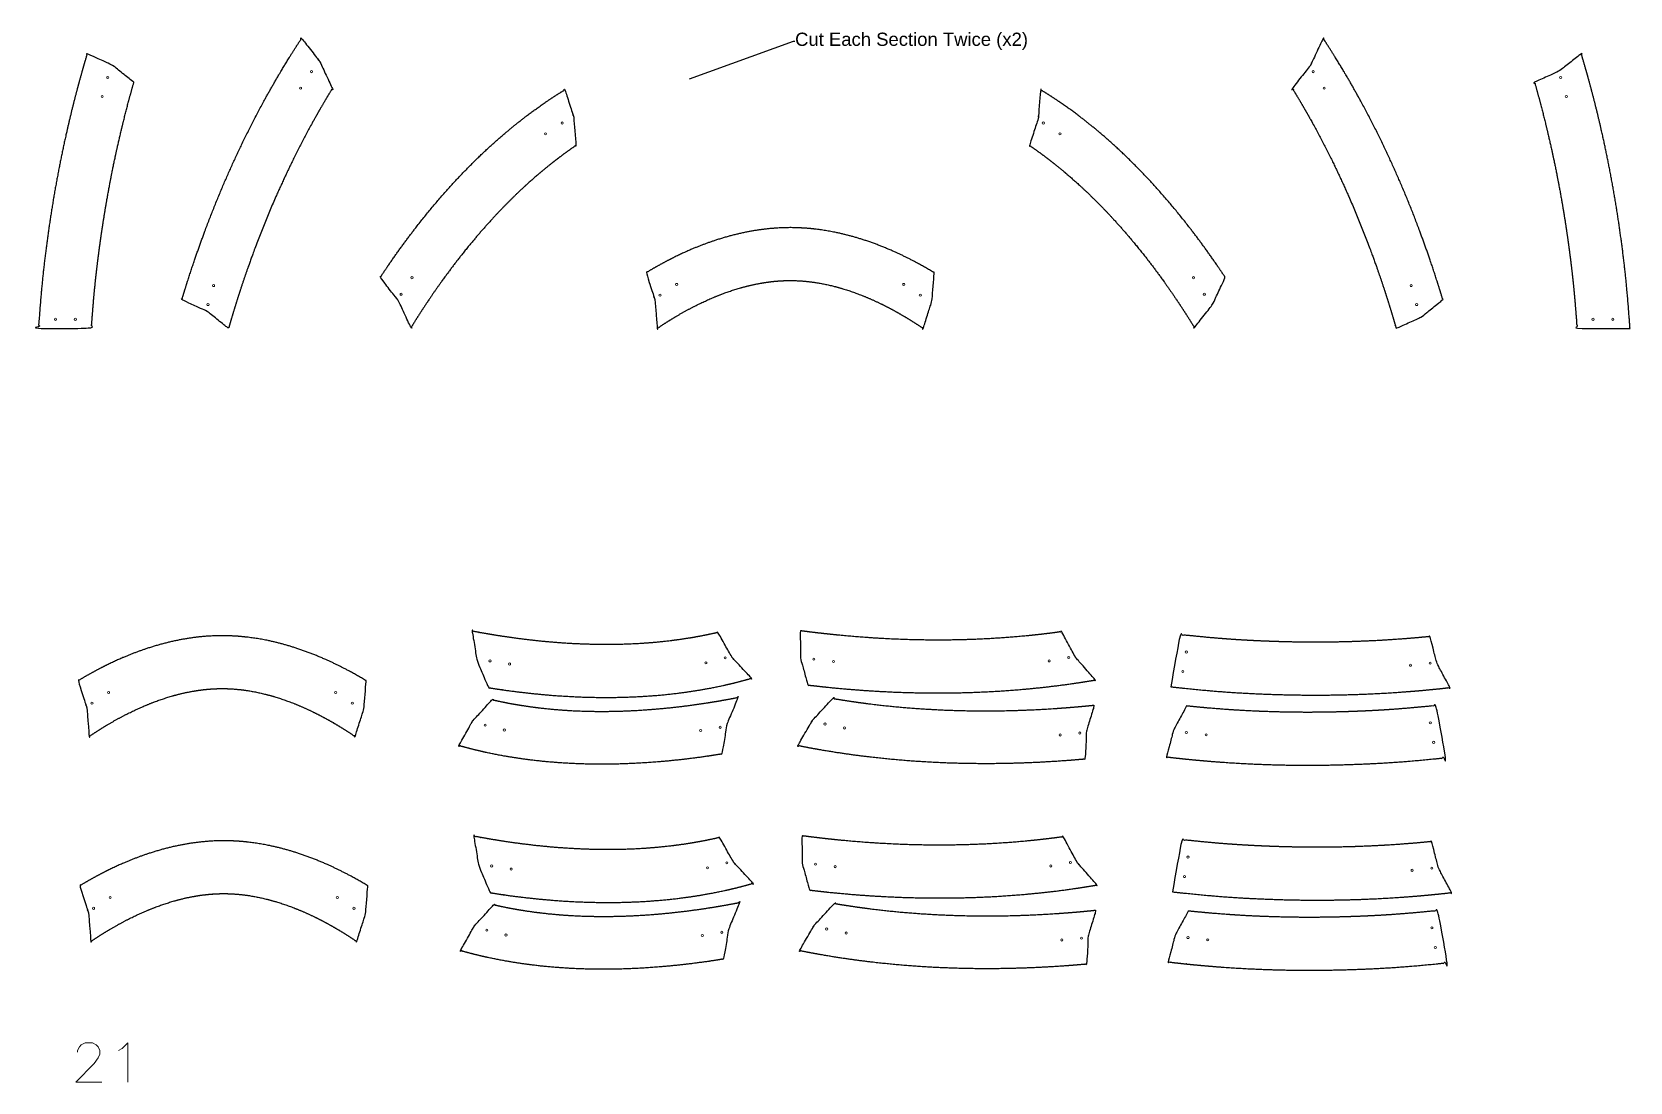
# Model space of a CAD drawing. Header units: inches. Extents: x -1683 to 11264, y -1696 to 4470.
# Drawn here: x 5133.6 to 5617.3, y -1696.5 to -1378.5 of the extents above; entities that cross this region are included whole.
import ezdxf
from ezdxf import colors
from ezdxf.entities.mleader import LeaderData, LeaderLine
from ezdxf.math import Vec2, Vec3

# ---------------------------------------------------------------- set-up
doc = ezdxf.new("R2010")
doc.units = ezdxf.units.IN
doc.header["$MEASUREMENT"] = 0
doc.layers.add('Annotation', color=7, linetype='Continuous', lineweight=9)
doc.layers.add('Drilling', color=3, linetype='Continuous', lineweight=13)
doc.styles.get("Standard").update_dxf_attribs({"font": 'Arial.ttf'})

msp = doc.modelspace()

# ---------------------------------------------------------------- linework, layer by layer
for points, weights, knots in [([(5220.752, -1387.634), (5220.72, -1387.565), (5220.681, -1387.501), (5220.634, -1387.442), (5218.821, -1385.117), (5217.007, -1382.791), (5215.194, -1380.466), (5211.72, -1385.742), (5205.911, -1395.331), (5197.926, -1410.511), (5191.338, -1424.915), (5185.06, -1440.78), (5181.225, -1452.13), (5179.193, -1458.806), (5178.945, -1459.632), (5181.44, -1460.772), (5183.934, -1461.912), (5186.428, -1463.053), (5186.501, -1463.086), (5186.57, -1463.129), (5186.634, -1463.179), (5188.782, -1464.883), (5190.931, -1466.588), (5193.079, -1468.293), (5193.806, -1465.754), (5194.563, -1463.224), (5197.298, -1454.474), (5199.429, -1448.31), (5207.001, -1428.469), (5213.218, -1415.122), (5221.773, -1400.164), (5223.118, -1397.893), (5224.498, -1395.648), (5223.249, -1392.977), (5222, -1390.305), (5220.752, -1387.634)], [1, 0.995781402506, 0.995781402506, 1, 1, 1, 1, 1, 1, 1, 1, 1, 1, 1, 1, 1, 1, 1, 0.995129657293, 0.995129657293, 1, 1, 1, 1, 1, 1, 1, 1, 1, 1, 1, 1, 1, 1, 1, 1], [0, 0, 0, 0, 0.2251147, 0.2251147, 0.2251147, 1.2251147, 1.2251147, 1.2251147, 31.1275767, 54.2585248, 82.4091496, 106.0716986, 135.0205289, 139.1044806, 139.1044806, 139.1044806, 140.1044806, 140.1044806, 140.1044806, 140.3463802, 140.3463802, 140.3463802, 141.3463802, 141.3463802, 141.3463802, 154.4515645, 154.4515645, 186.8725502, 186.8725502, 260.2158313, 260.2158313, 273.495804, 273.495804, 273.495804, 274.495804, 274.495804, 274.495804, 274.495804]), ([(5520.506, -1388.672), (5520.552, -1388.613), (5520.591, -1388.549), (5520.623, -1388.48), (5521.872, -1385.809), (5523.12, -1383.137), (5524.369, -1380.466), (5527.843, -1385.742), (5533.652, -1395.331), (5541.637, -1410.511), (5548.225, -1424.915), (5554.503, -1440.78), (5558.338, -1452.13), (5560.369, -1458.806), (5560.617, -1459.632), (5558.469, -1461.336), (5556.321, -1463.041), (5554.172, -1464.746), (5554.109, -1464.796), (5554.04, -1464.838), (5553.967, -1464.872), (5551.472, -1466.012), (5548.978, -1467.152), (5546.484, -1468.293), (5545.757, -1465.754), (5545, -1463.224), (5542.265, -1454.474), (5540.134, -1448.31), (5532.562, -1428.469), (5526.345, -1415.122), (5517.79, -1400.164), (5516.444, -1397.893), (5515.065, -1395.648), (5516.879, -1393.323), (5518.692, -1390.997), (5520.506, -1388.672)], [1, 0.995781402506, 0.995781402506, 1, 1, 1, 1, 1, 1, 1, 1, 1, 1, 1, 1, 1, 1, 1, 0.995129657293, 0.995129657293, 1, 1, 1, 1, 1, 1, 1, 1, 1, 1, 1, 1, 1, 1, 1, 1], [0, 0, 0, 0, 0.2251147, 0.2251147, 0.2251147, 1.2251147, 1.2251147, 1.2251147, 31.1275767, 54.2585248, 82.4091496, 106.0716986, 135.0205289, 139.1044806, 139.1044806, 139.1044806, 140.1044806, 140.1044806, 140.1044806, 140.3463802, 140.3463802, 140.3463802, 141.3463802, 141.3463802, 141.3463802, 154.4515645, 154.4515645, 186.8725502, 186.8725502, 260.2158313, 260.2158313, 273.495804, 273.495804, 273.495804, 274.495804, 274.495804, 274.495804, 274.495804]), ([(5164.433, -1393.777), (5163.362, -1397.519), (5162.355, -1401.283), (5160.622, -1408.238), (5159.876, -1411.425), (5158.472, -1417.823), (5157.815, -1421.032), (5156.592, -1427.465), (5156.026, -1430.688), (5154.979, -1437.168), (5154.496, -1440.425), (5153.787, -1445.642), (5153.537, -1447.588), (5153.154, -1450.788), (5153.01, -1452.045), (5152.739, -1454.554), (5152.612, -1455.804), (5152.386, -1458.192), (5152.284, -1459.336), (5151.969, -1463.046), (5151.772, -1465.648), (5151.576, -1468.293), (5146.228, -1468.293), (5140.88, -1468.293), (5135.532, -1468.293), (5135.859, -1463.875), (5136.534, -1454.783), (5138.248, -1440.544), (5140.446, -1426.417), (5143.298, -1411.893), (5146.502, -1398.383), (5149.062, -1389.238), (5150.3, -1385.116), (5152.794, -1386.256), (5155.288, -1387.397), (5157.782, -1388.537), (5157.856, -1388.571), (5157.925, -1388.613), (5157.988, -1388.663), (5160.136, -1390.368), (5162.285, -1392.072), (5164.433, -1393.777)], [1, 1, 1, 1, 1, 1, 1, 1, 1, 1, 1, 1, 1, 1, 1, 1, 1, 1, 1, 1, 1, 1, 1, 1, 1, 1, 1, 1, 1, 1, 1, 1, 1, 1, 1, 1, 0.995129657293, 0.995129657293, 1, 1, 1, 1], [0, 0, 0, 0, 19.3158016, 19.3158016, 35.5262944, 35.5262944, 51.7367873, 51.7367873, 67.9472802, 67.9472802, 84.1577731, 84.1577731, 93.8472058, 93.8472058, 100.1336769, 100.1336769, 106.420148, 106.420148, 112.1105983, 112.1105983, 124.727465, 124.727465, 124.727465, 125.727465, 125.727465, 125.727465, 146.700808, 168.8878927, 193.6128374, 214.3800808, 238.9548648, 259.3320567, 259.3320567, 259.3320567, 260.3320567, 260.3320567, 260.3320567, 260.5739563, 260.5739563, 260.5739563, 261.5739563, 261.5739563, 261.5739563, 261.5739563]), ([(5617.267, -1468.293), (5611.919, -1468.293), (5606.571, -1468.293), (5601.223, -1468.293), (5601.026, -1465.648), (5600.83, -1463.046), (5600.515, -1459.336), (5600.413, -1458.192), (5600.186, -1455.804), (5600.059, -1454.554), (5599.788, -1452.045), (5599.645, -1450.788), (5599.262, -1447.588), (5599.011, -1445.642), (5598.302, -1440.425), (5597.82, -1437.168), (5596.773, -1430.688), (5596.207, -1427.465), (5594.983, -1421.032), (5594.326, -1417.823), (5592.923, -1411.425), (5592.177, -1408.238), (5590.444, -1401.283), (5589.437, -1397.519), (5588.365, -1393.777), (5590.86, -1392.637), (5593.354, -1391.496), (5595.848, -1390.356), (5595.921, -1390.322), (5595.99, -1390.28), (5596.054, -1390.23), (5598.202, -1388.525), (5600.351, -1386.821), (5602.499, -1385.116), (5603.737, -1389.238), (5606.297, -1398.383), (5609.501, -1411.893), (5612.353, -1426.417), (5614.551, -1440.544), (5616.265, -1454.783), (5616.939, -1463.875), (5617.267, -1468.293)], [1, 1, 1, 1, 1, 1, 1, 1, 1, 1, 1, 1, 1, 1, 1, 1, 1, 1, 1, 1, 1, 1, 1, 1, 1, 1, 1, 1, 0.995129657293, 0.995129657293, 1, 1, 1, 1, 1, 1, 1, 1, 1, 1, 1, 1], [0, 0, 0, 0, 1, 1, 1, 13.6168667, 13.6168667, 19.307317, 19.307317, 25.5937881, 25.5937881, 31.8802592, 31.8802592, 41.5696919, 41.5696919, 57.7801848, 57.7801848, 73.9906777, 73.9906777, 90.2011706, 90.2011706, 106.4116635, 106.4116635, 125.727465, 125.727465, 125.727465, 126.727465, 126.727465, 126.727465, 126.9693646, 126.9693646, 126.9693646, 127.9693646, 127.9693646, 127.9693646, 148.3465565, 172.9213405, 193.688584, 218.4135286, 240.6006133, 261.5739563, 261.5739563, 261.5739563, 261.5739563]), ([(5297.559, -1404.398), (5297.553, -1404.32), (5297.538, -1404.244), (5297.514, -1404.169), (5296.638, -1401.462), (5295.762, -1398.755), (5294.886, -1396.048), (5293.014, -1397.181), (5287.825, -1400.519), (5279.948, -1406.4), (5269.693, -1415.29), (5259.318, -1425.96), (5248.795, -1438.748), (5242.394, -1447.732), (5239.219, -1452.53), (5238.996, -1452.868), (5240.81, -1455.194), (5242.623, -1457.519), (5244.437, -1459.844), (5244.483, -1459.904), (5244.522, -1459.968), (5244.554, -1460.036), (5245.803, -1462.708), (5247.051, -1465.379), (5248.3, -1468.051), (5250.722, -1464.108), (5253.249, -1460.243), (5260.017, -1450.546), (5264.415, -1444.843), (5271.98, -1436.079), (5274.984, -1432.834), (5281.191, -1426.641), (5284.396, -1423.694), (5289.488, -1419.417), (5291.296, -1417.971), (5294.809, -1415.308), (5296.514, -1414.08), (5298.239, -1412.907), (5298.012, -1410.07), (5297.786, -1407.234), (5297.559, -1404.398)], [1, 0.995471879, 0.995471879, 1, 1, 1, 1, 1, 1, 1, 1, 1, 1, 1, 1, 1, 1, 1, 1, 0.995781402506, 0.995781402506, 1, 1, 1, 1, 1, 1, 1, 1, 1, 1, 1, 1, 1, 1, 1, 1, 1, 1, 1, 1], [0, 0, 0, 0, 0.2332361, 0.2332361, 0.2332361, 1.2332361, 1.2332361, 1.2332361, 11.5875449, 30.4182745, 47.7283792, 75.8044487, 100.760468, 126.0795328, 127.9960881, 127.9960881, 127.9960881, 128.9960881, 128.9960881, 128.9960881, 129.2212029, 129.2212029, 129.2212029, 130.2212029, 130.2212029, 130.2212029, 153.5441522, 153.5441522, 190.1470741, 190.1470741, 212.9209709, 212.9209709, 235.6948677, 235.6948677, 247.8942791, 247.8942791, 259.1239359, 259.1239359, 259.1239359, 260.1239359, 260.1239359, 260.1239359, 260.1239359]), ([(5438.129, -1404.785), (5438.153, -1404.711), (5438.168, -1404.635), (5438.175, -1404.557), (5438.401, -1401.721), (5438.628, -1398.884), (5438.855, -1396.048), (5440.726, -1397.181), (5445.916, -1400.519), (5453.793, -1406.4), (5464.047, -1415.29), (5474.422, -1425.96), (5484.945, -1438.748), (5491.346, -1447.732), (5494.521, -1452.53), (5494.744, -1452.868), (5493.495, -1455.54), (5492.247, -1458.211), (5490.998, -1460.883), (5490.966, -1460.951), (5490.927, -1461.015), (5490.881, -1461.074), (5489.067, -1463.4), (5487.254, -1465.725), (5485.44, -1468.051), (5483.018, -1464.108), (5480.491, -1460.243), (5473.723, -1450.546), (5469.325, -1444.843), (5461.76, -1436.079), (5458.756, -1432.834), (5452.549, -1426.641), (5449.344, -1423.694), (5444.252, -1419.417), (5442.445, -1417.971), (5438.931, -1415.308), (5437.226, -1414.08), (5435.501, -1412.907), (5436.377, -1410.199), (5437.253, -1407.492), (5438.129, -1404.785)], [1, 0.995471879, 0.995471879, 1, 1, 1, 1, 1, 1, 1, 1, 1, 1, 1, 1, 1, 1, 1, 1, 0.995781402506, 0.995781402506, 1, 1, 1, 1, 1, 1, 1, 1, 1, 1, 1, 1, 1, 1, 1, 1, 1, 1, 1, 1], [0, 0, 0, 0, 0.2332361, 0.2332361, 0.2332361, 1.2332361, 1.2332361, 1.2332361, 11.5875449, 30.4182745, 47.7283792, 75.8044487, 100.760468, 126.0795328, 127.9960881, 127.9960881, 127.9960881, 128.9960881, 128.9960881, 128.9960881, 129.2212029, 129.2212029, 129.2212029, 130.2212029, 130.2212029, 130.2212029, 153.5441522, 153.5441522, 190.1470741, 190.1470741, 212.9209709, 212.9209709, 235.6948677, 235.6948677, 247.8942791, 247.8942791, 259.1239359, 259.1239359, 259.1239359, 260.1239359, 260.1239359, 260.1239359, 260.1239359]), ([(5322.155, -1459.784), (5322.149, -1459.706), (5322.133, -1459.63), (5322.11, -1459.556), (5321.233, -1456.848), (5320.357, -1454.141), (5319.481, -1451.434), (5321.519, -1450.2), (5326.683, -1447.278), (5334.421, -1443.687), (5344.093, -1440.302), (5353.208, -1438.294), (5360.094, -1437.811), (5362.883, -1437.792), (5363.076, -1437.792), (5363.268, -1437.792), (5366.057, -1437.811), (5372.943, -1438.294), (5382.059, -1440.302), (5391.73, -1443.687), (5399.469, -1447.278), (5404.632, -1450.2), (5406.67, -1451.434), (5406.443, -1454.27), (5406.217, -1457.107), (5405.99, -1459.943), (5405.984, -1460.021), (5405.969, -1460.097), (5405.945, -1460.171), (5405.068, -1462.878), (5404.192, -1465.586), (5403.316, -1468.293), (5403.167, -1468.191), (5403.018, -1468.09), (5399.557, -1465.759), (5396.17, -1463.728), (5389.275, -1460.146), (5385.777, -1458.603), (5378.748, -1456.109), (5375.204, -1455.156), (5370.354, -1454.321), (5369.001, -1454.14), (5366.29, -1453.887), (5364.933, -1453.814), (5363.412, -1453.794), (5363.243, -1453.792), (5363.076, -1453.792), (5362.908, -1453.792), (5362.739, -1453.794), (5361.218, -1453.814), (5359.862, -1453.887), (5357.15, -1454.14), (5355.797, -1454.321), (5350.947, -1455.156), (5347.404, -1456.109), (5340.374, -1458.603), (5336.876, -1460.146), (5329.981, -1463.728), (5326.595, -1465.759), (5323.133, -1468.09), (5322.984, -1468.191), (5322.835, -1468.293), (5322.608, -1465.456), (5322.382, -1462.62), (5322.155, -1459.784)], [1, 0.995471879, 0.995471879, 1, 1, 1, 1, 1, 1, 1, 1, 1, 1, 1, 1, 1, 1, 1, 1, 1, 1, 1, 1, 1, 1, 1, 0.995471879, 0.995471879, 1, 1, 1, 1, 1, 1, 1, 1, 1, 1, 1, 1, 1, 1, 1, 1, 1, 1, 1, 1, 1, 1, 1, 1, 1, 1, 1, 1, 1, 1, 1, 1, 1, 1, 1, 1, 1], [0, 0, 0, 0, 0.2332361, 0.2332361, 0.2332361, 1.2332361, 1.2332361, 1.2332361, 12.507361, 29.295636, 41.5473692, 60.9809892, 73.259503, 74.1719682, 74.1719682, 74.1719682, 75.0844335, 87.3629473, 106.7965673, 119.0483004, 135.8365755, 147.1107004, 147.1107004, 147.1107004, 148.1107004, 148.1107004, 148.1107004, 148.3439365, 148.3439365, 148.3439365, 149.3439365, 149.3439365, 149.3439365, 150.3136912, 150.3136912, 171.830963, 171.830963, 193.3482347, 193.3482347, 214.8655065, 214.8655065, 223.3028645, 223.3028645, 231.7402226, 231.7402226, 232.7921615, 232.7921615, 232.7921615, 233.8441004, 233.8441004, 242.2814585, 242.2814585, 250.7188165, 250.7188165, 272.2360883, 272.2360883, 293.75336, 293.75336, 315.2706318, 315.2706318, 316.2403865, 316.2403865, 316.2403865, 317.2403865, 317.2403865, 317.2403865, 317.2403865]), ([(5150.215, -1583.32), (5150.209, -1583.242), (5150.194, -1583.166), (5150.17, -1583.092), (5149.294, -1580.384), (5148.417, -1577.677), (5147.541, -1574.97), (5149.579, -1573.736), (5154.743, -1570.815), (5162.481, -1567.223), (5172.153, -1563.838), (5181.268, -1561.83), (5188.154, -1561.348), (5190.943, -1561.328), (5191.136, -1561.328), (5191.329, -1561.328), (5194.117, -1561.348), (5201.003, -1561.83), (5210.119, -1563.838), (5219.79, -1567.223), (5227.529, -1570.815), (5232.692, -1573.736), (5234.73, -1574.97), (5234.503, -1577.807), (5234.277, -1580.643), (5234.05, -1583.479), (5234.044, -1583.557), (5234.029, -1583.633), (5234.005, -1583.707), (5233.129, -1586.415), (5232.253, -1589.122), (5231.376, -1591.829), (5231.227, -1591.727), (5231.078, -1591.627), (5227.617, -1589.295), (5224.23, -1587.264), (5217.335, -1583.683), (5213.837, -1582.139), (5206.808, -1579.645), (5203.264, -1578.692), (5198.414, -1577.857), (5197.061, -1577.676), (5194.35, -1577.423), (5192.994, -1577.35), (5191.472, -1577.33), (5191.304, -1577.329), (5191.136, -1577.328), (5190.968, -1577.329), (5190.799, -1577.33), (5189.278, -1577.35), (5187.922, -1577.423), (5185.21, -1577.676), (5183.858, -1577.857), (5179.007, -1578.692), (5175.464, -1579.645), (5168.434, -1582.139), (5164.936, -1583.683), (5158.041, -1587.264), (5154.655, -1589.295), (5151.193, -1591.627), (5151.044, -1591.727), (5150.895, -1591.829), (5150.668, -1588.993), (5150.442, -1586.156), (5150.215, -1583.32)], [1, 0.995471879, 0.995471879, 1, 1, 1, 1, 1, 1, 1, 1, 1, 1, 1, 1, 1, 1, 1, 1, 1, 1, 1, 1, 1, 1, 1, 0.995471879, 0.995471879, 1, 1, 1, 1, 1, 1, 1, 1, 1, 1, 1, 1, 1, 1, 1, 1, 1, 1, 1, 1, 1, 1, 1, 1, 1, 1, 1, 1, 1, 1, 1, 1, 1, 1, 1, 1, 1], [0, 0, 0, 0, 0.2332361, 0.2332361, 0.2332361, 1.2332361, 1.2332361, 1.2332361, 12.507361, 29.295636, 41.5473692, 60.9809892, 73.259503, 74.1719682, 74.1719682, 74.1719682, 75.0844335, 87.3629473, 106.7965673, 119.0483004, 135.8365755, 147.1107004, 147.1107004, 147.1107004, 148.1107004, 148.1107004, 148.1107004, 148.3439365, 148.3439365, 148.3439365, 149.3439365, 149.3439365, 149.3439365, 150.3136912, 150.3136912, 171.830963, 171.830963, 193.3482347, 193.3482347, 214.8655065, 214.8655065, 223.3028645, 223.3028645, 231.7402226, 231.7402226, 232.7921615, 232.7921615, 232.7921615, 233.8441004, 233.8441004, 242.2814585, 242.2814585, 250.7188165, 250.7188165, 272.2360883, 272.2360883, 293.75336, 293.75336, 315.2706318, 315.2706318, 316.2403865, 316.2403865, 316.2403865, 317.2403865, 317.2403865, 317.2403865, 317.2403865]), ([(5345.409, -1567.763), (5345.447, -1567.83), (5345.494, -1567.893), (5345.547, -1567.95), (5347.485, -1570.033), (5349.424, -1572.115), (5351.363, -1574.198), (5349.263, -1574.813), (5343.297, -1576.387), (5333.64, -1578.224), (5320.158, -1579.784), (5305.283, -1580.229), (5288.745, -1579.354), (5277.796, -1578.008), (5272.113, -1577.11), (5271.713, -1577.046), (5270.586, -1574.321), (5269.459, -1571.596), (5268.332, -1568.871), (5268.303, -1568.801), (5268.283, -1568.729), (5268.27, -1568.655), (5267.78, -1565.747), (5267.289, -1562.839), (5266.799, -1559.931), (5271.343, -1560.807), (5275.9, -1561.554), (5287.622, -1563.111), (5294.798, -1563.718), (5306.37, -1564.058), (5310.793, -1564.034), (5319.552, -1563.638), (5323.89, -1563.265), (5330.483, -1562.398), (5332.77, -1562.041), (5337.107, -1561.248), (5339.163, -1560.819), (5341.194, -1560.34), (5342.599, -1562.814), (5344.004, -1565.288), (5345.409, -1567.763)], [1, 0.995471879, 0.995471879, 1, 1, 1, 1, 1, 1, 1, 1, 1, 1, 1, 1, 1, 1, 1, 1, 0.995781402506, 0.995781402506, 1, 1, 1, 1, 1, 1, 1, 1, 1, 1, 1, 1, 1, 1, 1, 1, 1, 1, 1, 1], [0, 0, 0, 0, 0.2332361, 0.2332361, 0.2332361, 1.2332361, 1.2332361, 1.2332361, 11.5875449, 30.4182745, 47.7283792, 75.8044487, 100.760468, 126.0795328, 127.9960881, 127.9960881, 127.9960881, 128.9960881, 128.9960881, 128.9960881, 129.2212029, 129.2212029, 129.2212029, 130.2212029, 130.2212029, 130.2212029, 153.5441522, 153.5441522, 190.1470741, 190.1470741, 212.9209709, 212.9209709, 235.6948677, 235.6948677, 247.8942791, 247.8942791, 259.1239359, 259.1239359, 259.1239359, 260.1239359, 260.1239359, 260.1239359, 260.1239359]), ([(5449.46, -1567.897), (5449.496, -1567.963), (5449.539, -1568.025), (5449.589, -1568.081), (5451.537, -1570.295), (5453.485, -1572.509), (5455.433, -1574.722), (5449.208, -1575.793), (5438.095, -1577.277), (5420.987, -1578.516), (5405.151, -1578.786), (5388.099, -1578.187), (5376.163, -1577.156), (5369.233, -1576.345), (5368.377, -1576.242), (5367.675, -1573.59), (5366.973, -1570.939), (5366.271, -1568.288), (5366.25, -1568.21), (5366.239, -1568.13), (5366.238, -1568.049), (5366.192, -1565.307), (5366.145, -1562.565), (5366.099, -1559.823), (5368.717, -1560.173), (5371.337, -1560.492), (5380.451, -1561.49), (5386.953, -1562.005), (5408.165, -1563.01), (5422.885, -1562.657), (5440.018, -1560.807), (5442.637, -1560.483), (5445.246, -1560.118), (5446.651, -1562.711), (5448.056, -1565.304), (5449.46, -1567.897)], [1, 0.995781402506, 0.995781402506, 1, 1, 1, 1, 1, 1, 1, 1, 1, 1, 1, 1, 1, 1, 1, 0.995129657293, 0.995129657293, 1, 1, 1, 1, 1, 1, 1, 1, 1, 1, 1, 1, 1, 1, 1, 1], [0, 0, 0, 0, 0.2251147, 0.2251147, 0.2251147, 1.2251147, 1.2251147, 1.2251147, 31.1275767, 54.2585248, 82.4091496, 106.0716986, 135.0205289, 139.1044806, 139.1044806, 139.1044806, 140.1044806, 140.1044806, 140.1044806, 140.3463802, 140.3463802, 140.3463802, 141.3463802, 141.3463802, 141.3463802, 154.4515645, 154.4515645, 186.8725502, 186.8725502, 260.2158313, 260.2158313, 273.495804, 273.495804, 273.495804, 274.495804, 274.495804, 274.495804, 274.495804]), ([(5478.276, -1576.801), (5479.224, -1571.538), (5480.173, -1566.275), (5481.121, -1561.011), (5483.759, -1561.287), (5486.355, -1561.555), (5490.062, -1561.903), (5491.206, -1562.006), (5493.596, -1562.206), (5494.848, -1562.303), (5497.366, -1562.482), (5498.629, -1562.564), (5501.846, -1562.754), (5503.806, -1562.853), (5509.065, -1563.08), (5512.356, -1563.183), (5518.919, -1563.302), (5522.191, -1563.317), (5528.739, -1563.254), (5532.014, -1563.176), (5538.559, -1562.93), (5541.828, -1562.761), (5548.981, -1562.289), (5552.863, -1561.966), (5556.736, -1561.575), (5557.416, -1564.232), (5558.096, -1566.889), (5558.776, -1569.546), (5558.796, -1569.624), (5558.825, -1569.7), (5558.863, -1569.771), (5560.16, -1572.188), (5561.456, -1574.604), (5562.753, -1577.021), (5558.476, -1577.508), (5549.023, -1578.406), (5535.159, -1579.162), (5520.359, -1579.393), (5506.066, -1579.05), (5491.749, -1578.211), (5482.682, -1577.262), (5478.276, -1576.801)], [1, 1, 1, 1, 1, 1, 1, 1, 1, 1, 1, 1, 1, 1, 1, 1, 1, 1, 1, 1, 1, 1, 1, 1, 1, 1, 1, 1, 0.995129657293, 0.995129657293, 1, 1, 1, 1, 1, 1, 1, 1, 1, 1, 1, 1], [0, 0, 0, 0, 1, 1, 1, 13.6168667, 13.6168667, 19.307317, 19.307317, 25.5937881, 25.5937881, 31.8802592, 31.8802592, 41.5696919, 41.5696919, 57.7801848, 57.7801848, 73.9906777, 73.9906777, 90.2011706, 90.2011706, 106.4116635, 106.4116635, 125.727465, 125.727465, 125.727465, 126.727465, 126.727465, 126.727465, 126.9693646, 126.9693646, 126.9693646, 127.9693646, 127.9693646, 127.9693646, 148.3465565, 172.9213405, 193.688584, 218.4135286, 240.6006133, 261.5739563, 261.5739563, 261.5739563, 261.5739563]), ([(5267.093, -1586.962), (5267.041, -1587.019), (5266.995, -1587.082), (5266.957, -1587.15), (5265.561, -1589.63), (5264.165, -1592.11), (5262.77, -1594.589), (5264.872, -1595.196), (5270.844, -1596.747), (5280.508, -1598.548), (5293.996, -1600.056), (5308.873, -1600.446), (5325.407, -1599.508), (5336.351, -1598.12), (5342.03, -1597.2), (5342.43, -1597.135), (5342.909, -1594.225), (5343.388, -1591.315), (5343.868, -1588.406), (5343.88, -1588.331), (5343.9, -1588.259), (5343.929, -1588.189), (5345.046, -1585.46), (5346.162, -1582.731), (5347.279, -1580.002), (5342.739, -1580.895), (5338.185, -1581.659), (5326.468, -1583.26), (5319.295, -1583.895), (5307.724, -1584.278), (5303.301, -1584.271), (5294.541, -1583.908), (5290.201, -1583.552), (5283.605, -1582.71), (5281.317, -1582.362), (5276.977, -1581.585), (5274.919, -1581.164), (5272.886, -1580.693), (5270.955, -1582.782), (5269.024, -1584.872), (5267.093, -1586.962)], [1, 0.995471879, 0.995471879, 1, 1, 1, 1, 1, 1, 1, 1, 1, 1, 1, 1, 1, 1, 1, 1, 0.995781402506, 0.995781402506, 1, 1, 1, 1, 1, 1, 1, 1, 1, 1, 1, 1, 1, 1, 1, 1, 1, 1, 1, 1], [0, 0, 0, 0, 0.2332361, 0.2332361, 0.2332361, 1.2332361, 1.2332361, 1.2332361, 11.5875449, 30.4182745, 47.7283792, 75.8044487, 100.760468, 126.0795328, 127.9960881, 127.9960881, 127.9960881, 128.9960881, 128.9960881, 128.9960881, 129.2212029, 129.2212029, 129.2212029, 130.2212029, 130.2212029, 130.2212029, 153.5441522, 153.5441522, 190.1470741, 190.1470741, 212.9209709, 212.9209709, 235.6948677, 235.6948677, 247.8942791, 247.8942791, 259.1239359, 259.1239359, 259.1239359, 260.1239359, 260.1239359, 260.1239359, 260.1239359]), ([(5369.95, -1586.779), (5369.899, -1586.834), (5369.854, -1586.894), (5369.816, -1586.959), (5368.336, -1589.51), (5366.856, -1592.06), (5365.376, -1594.611), (5371.567, -1595.864), (5382.632, -1597.673), (5399.696, -1599.414), (5415.517, -1600.149), (5432.579, -1600.05), (5444.54, -1599.37), (5451.491, -1598.763), (5452.35, -1598.684), (5452.477, -1595.945), (5452.604, -1593.205), (5452.731, -1590.466), (5452.734, -1590.385), (5452.748, -1590.305), (5452.771, -1590.228), (5453.55, -1587.598), (5454.329, -1584.969), (5455.109, -1582.339), (5452.482, -1582.613), (5449.853, -1582.855), (5440.714, -1583.584), (5434.2, -1583.908), (5412.967, -1584.291), (5398.264, -1583.506), (5381.193, -1581.153), (5378.585, -1580.753), (5375.987, -1580.312), (5373.975, -1582.467), (5371.963, -1584.623), (5369.95, -1586.779)], [1, 0.995781402506, 0.995781402506, 1, 1, 1, 1, 1, 1, 1, 1, 1, 1, 1, 1, 1, 1, 1, 0.995129657293, 0.995129657293, 1, 1, 1, 1, 1, 1, 1, 1, 1, 1, 1, 1, 1, 1, 1, 1], [0, 0, 0, 0, 0.2251147, 0.2251147, 0.2251147, 1.2251147, 1.2251147, 1.2251147, 31.1275767, 54.2585248, 82.4091496, 106.0716986, 135.0205289, 139.1044806, 139.1044806, 139.1044806, 140.1044806, 140.1044806, 140.1044806, 140.3463802, 140.3463802, 140.3463802, 141.3463802, 141.3463802, 141.3463802, 154.4515645, 154.4515645, 186.8725502, 186.8725502, 260.2158313, 260.2158313, 273.495804, 273.495804, 273.495804, 274.495804, 274.495804, 274.495804, 274.495804]), ([(5483.063, -1582.598), (5486.934, -1583.01), (5490.814, -1583.356), (5497.964, -1583.868), (5501.232, -1584.056), (5507.776, -1584.339), (5511.05, -1584.435), (5517.598, -1584.535), (5520.87, -1584.539), (5527.434, -1584.457), (5530.725, -1584.373), (5535.986, -1584.175), (5537.946, -1584.087), (5541.164, -1583.915), (5542.427, -1583.841), (5544.946, -1583.676), (5546.199, -1583.587), (5548.59, -1583.4), (5549.735, -1583.304), (5553.444, -1582.976), (5556.041, -1582.723), (5558.68, -1582.462), (5559.599, -1587.731), (5560.518, -1592.999), (5561.436, -1598.268), (5557.028, -1598.704), (5547.956, -1599.602), (5533.633, -1600.36), (5519.339, -1600.621), (5504.54, -1600.307), (5490.681, -1599.471), (5481.233, -1598.52), (5476.959, -1598.009), (5477.654, -1595.356), (5478.349, -1592.703), (5479.044, -1590.05), (5479.064, -1589.972), (5479.094, -1589.897), (5479.133, -1589.826), (5480.443, -1587.416), (5481.753, -1585.007), (5483.063, -1582.598)], [1, 1, 1, 1, 1, 1, 1, 1, 1, 1, 1, 1, 1, 1, 1, 1, 1, 1, 1, 1, 1, 1, 1, 1, 1, 1, 1, 1, 1, 1, 1, 1, 1, 1, 1, 1, 0.995129657293, 0.995129657293, 1, 1, 1, 1], [0, 0, 0, 0, 19.3158016, 19.3158016, 35.5262944, 35.5262944, 51.7367873, 51.7367873, 67.9472802, 67.9472802, 84.1577731, 84.1577731, 93.8472058, 93.8472058, 100.1336769, 100.1336769, 106.420148, 106.420148, 112.1105983, 112.1105983, 124.727465, 124.727465, 124.727465, 125.727465, 125.727465, 125.727465, 146.700808, 168.8878927, 193.6128374, 214.3800808, 238.9548648, 259.3320567, 259.3320567, 259.3320567, 260.3320567, 260.3320567, 260.3320567, 260.5739563, 260.5739563, 260.5739563, 261.5739563, 261.5739563, 261.5739563, 261.5739563]), ([(5150.715, -1645.393), (5150.709, -1645.315), (5150.694, -1645.239), (5150.67, -1645.165), (5149.794, -1642.458), (5148.917, -1639.751), (5148.041, -1637.043), (5150.079, -1635.809), (5155.243, -1632.888), (5162.981, -1629.296), (5172.653, -1625.911), (5181.768, -1623.904), (5188.654, -1623.421), (5191.443, -1623.402), (5191.636, -1623.401), (5191.829, -1623.402), (5194.617, -1623.421), (5201.503, -1623.904), (5210.619, -1625.911), (5220.29, -1629.296), (5228.029, -1632.888), (5233.192, -1635.809), (5235.23, -1637.043), (5235.003, -1639.88), (5234.777, -1642.716), (5234.55, -1645.552), (5234.544, -1645.63), (5234.529, -1645.706), (5234.505, -1645.781), (5233.629, -1648.488), (5232.753, -1651.195), (5231.876, -1653.902), (5231.727, -1653.801), (5231.578, -1653.7), (5228.117, -1651.368), (5224.73, -1649.337), (5217.835, -1645.756), (5214.337, -1644.212), (5207.308, -1641.718), (5203.764, -1640.765), (5198.914, -1639.93), (5197.561, -1639.75), (5194.85, -1639.496), (5193.494, -1639.423), (5191.972, -1639.403), (5191.804, -1639.402), (5191.636, -1639.401), (5191.468, -1639.402), (5191.299, -1639.403), (5189.778, -1639.423), (5188.422, -1639.496), (5185.71, -1639.75), (5184.358, -1639.93), (5179.507, -1640.765), (5175.964, -1641.718), (5168.934, -1644.212), (5165.436, -1645.756), (5158.541, -1649.337), (5155.155, -1651.368), (5151.693, -1653.7), (5151.544, -1653.801), (5151.395, -1653.902), (5151.168, -1651.066), (5150.942, -1648.229), (5150.715, -1645.393)], [1, 0.995471879, 0.995471879, 1, 1, 1, 1, 1, 1, 1, 1, 1, 1, 1, 1, 1, 1, 1, 1, 1, 1, 1, 1, 1, 1, 1, 0.995471879, 0.995471879, 1, 1, 1, 1, 1, 1, 1, 1, 1, 1, 1, 1, 1, 1, 1, 1, 1, 1, 1, 1, 1, 1, 1, 1, 1, 1, 1, 1, 1, 1, 1, 1, 1, 1, 1, 1, 1], [0, 0, 0, 0, 0.2332361, 0.2332361, 0.2332361, 1.2332361, 1.2332361, 1.2332361, 12.507361, 29.295636, 41.5473692, 60.9809892, 73.259503, 74.1719682, 74.1719682, 74.1719682, 75.0844335, 87.3629473, 106.7965673, 119.0483004, 135.8365755, 147.1107004, 147.1107004, 147.1107004, 148.1107004, 148.1107004, 148.1107004, 148.3439365, 148.3439365, 148.3439365, 149.3439365, 149.3439365, 149.3439365, 150.3136912, 150.3136912, 171.830963, 171.830963, 193.3482347, 193.3482347, 214.8655065, 214.8655065, 223.3028645, 223.3028645, 231.7402226, 231.7402226, 232.7921615, 232.7921615, 232.7921615, 233.8441004, 233.8441004, 242.2814585, 242.2814585, 250.7188165, 250.7188165, 272.2360883, 272.2360883, 293.75336, 293.75336, 315.2706318, 315.2706318, 316.2403865, 316.2403865, 316.2403865, 317.2403865, 317.2403865, 317.2403865, 317.2403865]), ([(5345.909, -1629.836), (5345.947, -1629.904), (5345.994, -1629.966), (5346.047, -1630.023), (5347.985, -1632.106), (5349.924, -1634.189), (5351.863, -1636.271), (5349.763, -1636.886), (5343.797, -1638.46), (5334.14, -1640.297), (5320.658, -1641.857), (5305.783, -1642.303), (5289.245, -1641.428), (5278.296, -1640.081), (5272.613, -1639.183), (5272.213, -1639.119), (5271.086, -1636.394), (5269.959, -1633.669), (5268.832, -1630.944), (5268.803, -1630.874), (5268.783, -1630.802), (5268.77, -1630.728), (5268.28, -1627.82), (5267.789, -1624.912), (5267.299, -1622.004), (5271.843, -1622.881), (5276.4, -1623.627), (5288.122, -1625.184), (5295.298, -1625.792), (5306.87, -1626.131), (5311.293, -1626.107), (5320.052, -1625.711), (5324.39, -1625.338), (5330.983, -1624.471), (5333.27, -1624.114), (5337.607, -1623.321), (5339.663, -1622.893), (5341.694, -1622.413), (5343.099, -1624.887), (5344.504, -1627.362), (5345.909, -1629.836)], [1, 0.995471879, 0.995471879, 1, 1, 1, 1, 1, 1, 1, 1, 1, 1, 1, 1, 1, 1, 1, 1, 0.995781402506, 0.995781402506, 1, 1, 1, 1, 1, 1, 1, 1, 1, 1, 1, 1, 1, 1, 1, 1, 1, 1, 1, 1], [0, 0, 0, 0, 0.2332361, 0.2332361, 0.2332361, 1.2332361, 1.2332361, 1.2332361, 11.5875449, 30.4182745, 47.7283792, 75.8044487, 100.760468, 126.0795328, 127.9960881, 127.9960881, 127.9960881, 128.9960881, 128.9960881, 128.9960881, 129.2212029, 129.2212029, 129.2212029, 130.2212029, 130.2212029, 130.2212029, 153.5441522, 153.5441522, 190.1470741, 190.1470741, 212.9209709, 212.9209709, 235.6948677, 235.6948677, 247.8942791, 247.8942791, 259.1239359, 259.1239359, 259.1239359, 260.1239359, 260.1239359, 260.1239359, 260.1239359]), ([(5449.96, -1629.97), (5449.996, -1630.036), (5450.039, -1630.098), (5450.089, -1630.154), (5452.037, -1632.368), (5453.985, -1634.582), (5455.933, -1636.796), (5449.708, -1637.866), (5438.595, -1639.35), (5421.487, -1640.589), (5405.651, -1640.86), (5388.599, -1640.26), (5376.663, -1639.23), (5369.733, -1638.418), (5368.877, -1638.315), (5368.175, -1635.664), (5367.473, -1633.012), (5366.771, -1630.361), (5366.75, -1630.283), (5366.739, -1630.203), (5366.738, -1630.122), (5366.692, -1627.38), (5366.645, -1624.638), (5366.599, -1621.896), (5369.217, -1622.246), (5371.837, -1622.565), (5380.951, -1623.563), (5387.453, -1624.078), (5408.665, -1625.084), (5423.385, -1624.731), (5440.518, -1622.88), (5443.137, -1622.556), (5445.746, -1622.191), (5447.151, -1624.784), (5448.556, -1627.377), (5449.96, -1629.97)], [1, 0.995781402506, 0.995781402506, 1, 1, 1, 1, 1, 1, 1, 1, 1, 1, 1, 1, 1, 1, 1, 0.995129657293, 0.995129657293, 1, 1, 1, 1, 1, 1, 1, 1, 1, 1, 1, 1, 1, 1, 1, 1], [0, 0, 0, 0, 0.2251147, 0.2251147, 0.2251147, 1.2251147, 1.2251147, 1.2251147, 31.1275767, 54.2585248, 82.4091496, 106.0716986, 135.0205289, 139.1044806, 139.1044806, 139.1044806, 140.1044806, 140.1044806, 140.1044806, 140.3463802, 140.3463802, 140.3463802, 141.3463802, 141.3463802, 141.3463802, 154.4515645, 154.4515645, 186.8725502, 186.8725502, 260.2158313, 260.2158313, 273.495804, 273.495804, 273.495804, 274.495804, 274.495804, 274.495804, 274.495804]), ([(5478.776, -1638.874), (5479.724, -1633.611), (5480.673, -1628.348), (5481.621, -1623.085), (5484.259, -1623.36), (5486.855, -1623.628), (5490.562, -1623.977), (5491.706, -1624.079), (5494.096, -1624.28), (5495.348, -1624.376), (5497.866, -1624.555), (5499.129, -1624.637), (5502.346, -1624.827), (5504.306, -1624.926), (5509.565, -1625.154), (5512.856, -1625.257), (5519.419, -1625.375), (5522.691, -1625.39), (5529.239, -1625.327), (5532.514, -1625.25), (5539.059, -1625.003), (5542.328, -1624.835), (5549.481, -1624.362), (5553.363, -1624.039), (5557.236, -1623.649), (5557.916, -1626.305), (5558.596, -1628.962), (5559.276, -1631.619), (5559.296, -1631.698), (5559.325, -1631.773), (5559.363, -1631.844), (5560.66, -1634.261), (5561.956, -1636.677), (5563.253, -1639.094), (5558.976, -1639.581), (5549.523, -1640.479), (5535.659, -1641.235), (5520.859, -1641.466), (5506.566, -1641.124), (5492.249, -1640.285), (5483.182, -1639.336), (5478.776, -1638.874)], [1, 1, 1, 1, 1, 1, 1, 1, 1, 1, 1, 1, 1, 1, 1, 1, 1, 1, 1, 1, 1, 1, 1, 1, 1, 1, 1, 1, 0.995129657293, 0.995129657293, 1, 1, 1, 1, 1, 1, 1, 1, 1, 1, 1, 1], [0, 0, 0, 0, 1, 1, 1, 13.6168667, 13.6168667, 19.307317, 19.307317, 25.5937881, 25.5937881, 31.8802592, 31.8802592, 41.5696919, 41.5696919, 57.7801848, 57.7801848, 73.9906777, 73.9906777, 90.2011706, 90.2011706, 106.4116635, 106.4116635, 125.727465, 125.727465, 125.727465, 126.727465, 126.727465, 126.727465, 126.9693646, 126.9693646, 126.9693646, 127.9693646, 127.9693646, 127.9693646, 148.3465565, 172.9213405, 193.688584, 218.4135286, 240.6006133, 261.5739563, 261.5739563, 261.5739563, 261.5739563]), ([(5267.593, -1649.035), (5267.541, -1649.093), (5267.495, -1649.156), (5267.457, -1649.224), (5266.061, -1651.703), (5264.665, -1654.183), (5263.27, -1656.662), (5265.372, -1657.27), (5271.344, -1658.82), (5281.008, -1660.621), (5294.496, -1662.13), (5309.373, -1662.519), (5325.907, -1661.581), (5336.851, -1660.193), (5342.53, -1659.274), (5342.93, -1659.208), (5343.409, -1656.298), (5343.888, -1653.389), (5344.368, -1650.479), (5344.38, -1650.405), (5344.4, -1650.332), (5344.429, -1650.263), (5345.546, -1647.533), (5346.662, -1644.804), (5347.779, -1642.075), (5343.239, -1642.968), (5338.685, -1643.732), (5326.968, -1645.333), (5319.795, -1645.968), (5308.224, -1646.351), (5303.801, -1646.344), (5295.041, -1645.981), (5290.701, -1645.625), (5284.105, -1644.783), (5281.817, -1644.435), (5277.477, -1643.658), (5275.419, -1643.238), (5273.386, -1642.766), (5271.455, -1644.856), (5269.524, -1646.946), (5267.593, -1649.035)], [1, 0.995471879, 0.995471879, 1, 1, 1, 1, 1, 1, 1, 1, 1, 1, 1, 1, 1, 1, 1, 1, 0.995781402506, 0.995781402506, 1, 1, 1, 1, 1, 1, 1, 1, 1, 1, 1, 1, 1, 1, 1, 1, 1, 1, 1, 1], [0, 0, 0, 0, 0.2332361, 0.2332361, 0.2332361, 1.2332361, 1.2332361, 1.2332361, 11.5875449, 30.4182745, 47.7283792, 75.8044487, 100.760468, 126.0795328, 127.9960881, 127.9960881, 127.9960881, 128.9960881, 128.9960881, 128.9960881, 129.2212029, 129.2212029, 129.2212029, 130.2212029, 130.2212029, 130.2212029, 153.5441522, 153.5441522, 190.1470741, 190.1470741, 212.9209709, 212.9209709, 235.6948677, 235.6948677, 247.8942791, 247.8942791, 259.1239359, 259.1239359, 259.1239359, 260.1239359, 260.1239359, 260.1239359, 260.1239359]), ([(5370.45, -1648.852), (5370.399, -1648.907), (5370.354, -1648.967), (5370.316, -1649.033), (5368.836, -1651.583), (5367.356, -1654.133), (5365.876, -1656.684), (5372.067, -1657.937), (5383.132, -1659.746), (5400.196, -1661.487), (5416.017, -1662.222), (5433.079, -1662.123), (5445.04, -1661.443), (5451.991, -1660.836), (5452.85, -1660.758), (5452.977, -1658.018), (5453.104, -1655.278), (5453.231, -1652.539), (5453.234, -1652.458), (5453.248, -1652.378), (5453.271, -1652.301), (5454.05, -1649.671), (5454.829, -1647.042), (5455.609, -1644.413), (5452.982, -1644.686), (5450.353, -1644.928), (5441.214, -1645.658), (5434.7, -1645.982), (5413.467, -1646.364), (5398.764, -1645.579), (5381.693, -1643.227), (5379.085, -1642.826), (5376.487, -1642.385), (5374.475, -1644.541), (5372.463, -1646.696), (5370.45, -1648.852)], [1, 0.995781402506, 0.995781402506, 1, 1, 1, 1, 1, 1, 1, 1, 1, 1, 1, 1, 1, 1, 1, 0.995129657293, 0.995129657293, 1, 1, 1, 1, 1, 1, 1, 1, 1, 1, 1, 1, 1, 1, 1, 1], [0, 0, 0, 0, 0.2251147, 0.2251147, 0.2251147, 1.2251147, 1.2251147, 1.2251147, 31.1275767, 54.2585248, 82.4091496, 106.0716986, 135.0205289, 139.1044806, 139.1044806, 139.1044806, 140.1044806, 140.1044806, 140.1044806, 140.3463802, 140.3463802, 140.3463802, 141.3463802, 141.3463802, 141.3463802, 154.4515645, 154.4515645, 186.8725502, 186.8725502, 260.2158313, 260.2158313, 273.495804, 273.495804, 273.495804, 274.495804, 274.495804, 274.495804, 274.495804]), ([(5483.563, -1644.671), (5487.434, -1645.084), (5491.314, -1645.429), (5498.464, -1645.942), (5501.732, -1646.129), (5508.276, -1646.412), (5511.55, -1646.508), (5518.098, -1646.608), (5521.37, -1646.612), (5527.934, -1646.531), (5531.225, -1646.446), (5536.486, -1646.248), (5538.446, -1646.161), (5541.664, -1645.988), (5542.927, -1645.914), (5545.446, -1645.749), (5546.699, -1645.66), (5549.09, -1645.473), (5550.235, -1645.377), (5553.944, -1645.05), (5556.541, -1644.796), (5559.18, -1644.536), (5560.099, -1649.804), (5561.018, -1655.073), (5561.936, -1660.341), (5557.528, -1660.777), (5548.456, -1661.675), (5534.133, -1662.433), (5519.839, -1662.694), (5505.04, -1662.38), (5491.181, -1661.545), (5481.733, -1660.593), (5477.459, -1660.082), (5478.154, -1657.429), (5478.849, -1654.776), (5479.544, -1652.123), (5479.564, -1652.045), (5479.594, -1651.97), (5479.633, -1651.899), (5480.943, -1649.49), (5482.253, -1647.08), (5483.563, -1644.671)], [1, 1, 1, 1, 1, 1, 1, 1, 1, 1, 1, 1, 1, 1, 1, 1, 1, 1, 1, 1, 1, 1, 1, 1, 1, 1, 1, 1, 1, 1, 1, 1, 1, 1, 1, 1, 0.995129657293, 0.995129657293, 1, 1, 1, 1], [0, 0, 0, 0, 19.3158016, 19.3158016, 35.5262944, 35.5262944, 51.7367873, 51.7367873, 67.9472802, 67.9472802, 84.1577731, 84.1577731, 93.8472058, 93.8472058, 100.1336769, 100.1336769, 106.420148, 106.420148, 112.1105983, 112.1105983, 124.727465, 124.727465, 124.727465, 125.727465, 125.727465, 125.727465, 146.700808, 168.8878927, 193.6128374, 214.3800808, 238.9548648, 259.3320567, 259.3320567, 259.3320567, 260.3320567, 260.3320567, 260.3320567, 260.5739563, 260.5739563, 260.5739563, 261.5739563, 261.5739563, 261.5739563, 261.5739563])]:
    msp.add_rational_spline(points, weights, degree=3, knots=knots)
at = {"layer": 'Annotation'}
for points in [[(5147.393, -1687.441), (5147.393, -1686.878), (5147.956, -1685.752), (5148.519, -1685.189), (5149.645, -1684.626), (5151.897, -1684.626), (5153.023, -1685.189), (5153.586, -1685.752), (5154.149, -1686.878), (5154.149, -1688.005), (5153.586, -1689.131), (5152.46, -1690.82), (5146.829, -1696.451), (5154.713, -1696.451)], [(5159.78, -1686.878), (5160.906, -1686.315), (5162.596, -1684.626), (5162.596, -1696.451)]]:
    msp.add_lwpolyline(points, dxfattribs=at)
at = {"layer": 'Drilling'}
for centre, radius in [((5156.518, -1392.324), 0.323), ((5218.193, -1390.561), 0.323), ((5521.37, -1390.561), 0.323), ((5596.281, -1392.324), 0.323), ((5154.82, -1398.079), 0.323), ((5214.887, -1395.568), 0.323), ((5524.676, -1395.568), 0.323), ((5597.978, -1398.079), 0.323), ((5294.044, -1406.108), 0.323), ((5439.696, -1406.108), 0.323), ((5289.008, -1409.37), 0.323), ((5444.732, -1409.37), 0.323), ((5188.558, -1455.33), 0.323), ((5248.607, -1452.949), 0.323), ((5328.712, -1454.971), 0.323), ((5397.439, -1454.971), 0.323), ((5485.134, -1452.949), 0.323), ((5551.005, -1455.33), 0.323), ((5245.301, -1457.956), 0.323), ((5323.676, -1458.233), 0.323), ((5402.475, -1458.233), 0.323), ((5488.439, -1457.956), 0.323), ((5140.727, -1465.543), 0.323), ((5146.727, -1465.543), 0.323), ((5186.861, -1461.085), 0.323), ((5552.702, -1461.085), 0.323), ((5606.071, -1465.543), 0.323), ((5612.071, -1465.543), 0.323), ((5482.968, -1566.271), 0.323), ((5272.219, -1568.96), 0.322), ((5278.144, -1569.904), 0.322), ((5337.569, -1569.536), 0.322), ((5343.375, -1568.025), 0.322), ((5370.214, -1568.406), 0.322), ((5376.167, -1569.155), 0.322), ((5441.472, -1568.957), 0.322), ((5447.384, -1567.933), 0.322), ((5481.904, -1572.176), 0.323), ((5550.797, -1570.273), 0.323), ((5556.762, -1569.623), 0.323), ((5151.736, -1581.769), 0.323), ((5156.772, -1578.507), 0.323), ((5225.499, -1578.507), 0.323), ((5230.535, -1581.769), 0.323), ((5270.734, -1588.386), 0.322), ((5276.546, -1589.875), 0.322), ((5335.972, -1590.017), 0.322), ((5341.893, -1589.051), 0.322), ((5373.621, -1588.06), 0.323), ((5379.5, -1589.257), 0.323), ((5444.771, -1591.372), 0.323), ((5450.743, -1590.799), 0.323), ((5482.992, -1590.645), 0.323), ((5488.953, -1591.329), 0.323), ((5556.804, -1587.711), 0.323), ((5557.835, -1593.622), 0.323), ((5343.875, -1630.098), 0.322), ((5447.884, -1630.006), 0.322), ((5483.468, -1628.344), 0.323), ((5272.719, -1631.033), 0.322), ((5278.644, -1631.977), 0.322), ((5338.069, -1631.609), 0.322), ((5370.714, -1630.48), 0.322), ((5376.667, -1631.228), 0.322), ((5441.972, -1631.03), 0.322), ((5482.404, -1634.249), 0.323), ((5551.297, -1632.346), 0.323), ((5557.262, -1631.696), 0.323), ((5152.236, -1643.842), 0.323), ((5157.272, -1640.58), 0.323), ((5225.999, -1640.58), 0.323), ((5231.035, -1643.842), 0.323), ((5271.234, -1650.459), 0.322), ((5277.046, -1651.948), 0.322), ((5336.472, -1652.09), 0.322), ((5342.393, -1651.124), 0.322), ((5374.121, -1650.133), 0.323), ((5380, -1651.331), 0.323), ((5445.271, -1653.446), 0.323), ((5451.243, -1652.872), 0.323), ((5483.492, -1652.718), 0.323), ((5489.453, -1653.402), 0.323), ((5557.304, -1649.784), 0.323), ((5558.335, -1655.695), 0.323)]:
    msp.add_circle(centre, radius, dxfattribs=at)

# ---------------------------------------------------------------- leaders
at = {"layer": 'Annotation'}
ml = msp.add_multileader_mtext('Standard', dxfattribs=at)
ml.set_content('\\A1;Cut Each Section Twice (x2) ', color=256)
ml.set_leader_properties()
ml.build(insert=Vec2(0, 0))
ml.multileader.update_dxf_attribs({"text_right_attachment_type": 6, "dogleg_length": 0.36, "arrow_head_size": 0.18})
ctx = ml.context
ctx.base_point, ctx.arrow_head_size, ctx.landing_gap_size, ctx.plane_origin = Vec3(5364.469, -1381.302), 0.18, 0.09, Vec3(5500.009, -1416.542)
ctx.right_attachment = 6
notes = []
notes.append((ctx, [(1, (1, 1, 0), (5364.109, -1381.302), (1, 0), 0.36, [(0, [(5332.437, -1392.76)], 0, [])])]))
ctx.mtext.insert, ctx.mtext.flow_direction = Vec3(5364.559, -1378.757), 5
for ctx, leaders in notes:
    for number, flags, end, landing, length, lines in leaders:
        leader = LeaderData()
        leader.index, (leader.has_last_leader_line, leader.has_dogleg_vector, leader.attachment_direction) = number, flags
        leader.last_leader_point, leader.dogleg_vector, leader.dogleg_length = Vec3(end), Vec3(landing), length
        for number, points, colour, breaks in lines:
            line = LeaderLine()
            line.index, line.vertices, line.color, line.breaks = number, Vec3.list(points), colors.encode_raw_color(colour), breaks
            leader.lines.append(line)
        ctx.leaders.append(leader)

doc.saveas('drawing.dxf')
